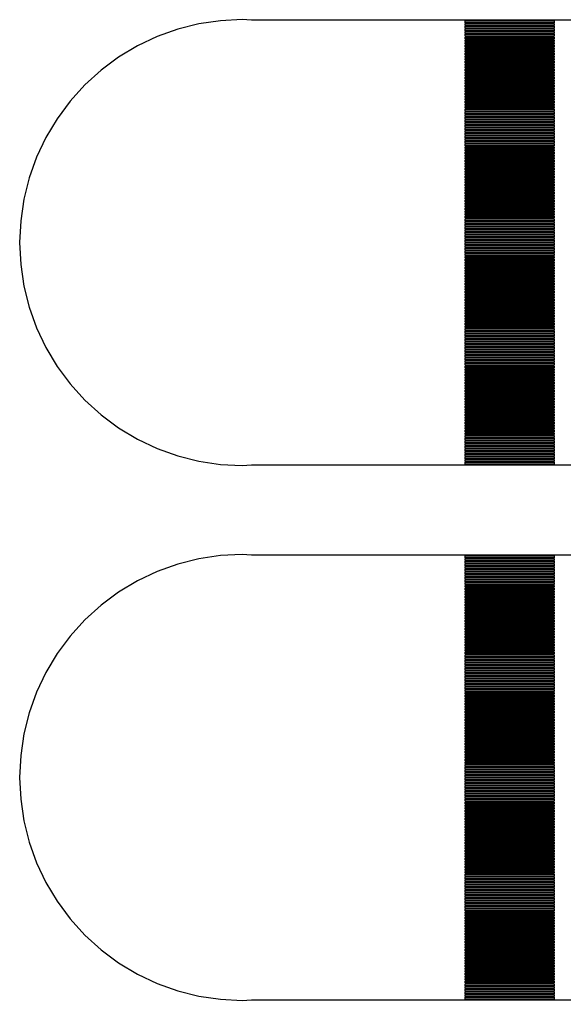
# Model space of a CAD drawing. Extents: x 0.5 to 47.5, y 0.5 to 53.5.
# Drawn here: x 0.5 to 6.62, y 12.5 to 23.5 of the extents above; entities that cross this region are included whole.
import ezdxf

# ---------------------------------------------------------------- set-up
doc = ezdxf.new("R2010")
doc.units = 0

msp = doc.modelspace()

# ---------------------------------------------------------------- linework, layer by layer
for p, q in [((2.51228, 23.452), (2.27429, 23.3923)), ((2.75496, 23.488), (2.51228, 23.452)), ((3, 23.5), (2.75496, 23.488)), ((3.10187, 23.495), (3, 23.5)), ((8.89813, 23.495), (3.10187, 23.495)), ((5.5, 23.465), (5.5, 23.485)), ((5.5, 23.485), (6.5, 23.485)), ((6.5, 23.465), (5.5, 23.465)), ((5.5, 23.435), (5.5, 23.455)), ((5.5, 23.455), (6.5, 23.455)), ((6.5, 23.435), (5.5, 23.435)), ((6.5, 23.485), (6.5, 23.465)), ((6.5, 23.455), (6.5, 23.435)), ((2.27429, 23.3923), (2.0433, 23.3097)), ((5.5, 23.405), (5.5, 23.425)), ((5.5, 23.425), (6.5, 23.425)), ((6.5, 23.405), (5.5, 23.405)), ((5.5, 23.375), (5.5, 23.395)), ((5.5, 23.395), (6.5, 23.395)), ((6.5, 23.375), (5.5, 23.375)), ((5.5, 23.345), (5.5, 23.365)), ((5.5, 23.365), (6.5, 23.365)), ((6.5, 23.345), (5.5, 23.345)), ((5.5, 23.315), (5.5, 23.335)), ((5.5, 23.335), (6.5, 23.335)), ((6.5, 23.425), (6.5, 23.405)), ((6.5, 23.395), (6.5, 23.375)), ((6.5, 23.365), (6.5, 23.345)), ((6.5, 23.335), (6.5, 23.315)), ((2.0433, 23.3097), (1.82152, 23.2048)), ((6.5, 23.315), (5.5, 23.315)), ((5.5, 23.285), (5.5, 23.305)), ((5.5, 23.305), (6.5, 23.305)), ((6.5, 23.285), (5.5, 23.285)), ((5.5, 23.255), (5.5, 23.275)), ((5.5, 23.275), (6.5, 23.275)), ((6.5, 23.255), (5.5, 23.255)), ((5.5, 23.225), (5.5, 23.245)), ((5.5, 23.245), (6.5, 23.245)), ((6.5, 23.225), (5.5, 23.225)), ((5.5, 23.195), (5.5, 23.215)), ((5.5, 23.215), (6.5, 23.215)), ((6.5, 23.305), (6.5, 23.285)), ((6.5, 23.275), (6.5, 23.255)), ((6.5, 23.245), (6.5, 23.225)), ((6.5, 23.215), (6.5, 23.195)), ((1.82152, 23.2048), (1.61108, 23.0787)), ((6.5, 23.195), (5.5, 23.195)), ((5.5, 23.165), (5.5, 23.185)), ((5.5, 23.185), (6.5, 23.185)), ((6.5, 23.165), (5.5, 23.165)), ((5.5, 23.135), (5.5, 23.155)), ((5.5, 23.155), (6.5, 23.155)), ((6.5, 23.135), (5.5, 23.135)), ((5.5, 23.105), (5.5, 23.125)), ((5.5, 23.125), (6.5, 23.125)), ((6.5, 23.105), (5.5, 23.105)), ((6.5, 23.185), (6.5, 23.165)), ((6.5, 23.155), (6.5, 23.135)), ((6.5, 23.125), (6.5, 23.105)), ((1.61108, 23.0787), (1.41403, 22.9325)), ((5.5, 23.075), (5.5, 23.095)), ((5.5, 23.095), (6.5, 23.095)), ((6.5, 23.075), (5.5, 23.075)), ((5.5, 23.045), (5.5, 23.065)), ((5.5, 23.065), (6.5, 23.065)), ((6.5, 23.045), (5.5, 23.045)), ((5.5, 23.015), (5.5, 23.035)), ((5.5, 23.035), (6.5, 23.035)), ((6.5, 23.015), (5.5, 23.015)), ((5.5, 22.985), (5.5, 23.005)), ((5.5, 23.005), (6.5, 23.005)), ((6.5, 23.095), (6.5, 23.075)), ((6.5, 23.065), (6.5, 23.045)), ((6.5, 23.035), (6.5, 23.015)), ((6.5, 23.005), (6.5, 22.985)), ((1.41403, 22.9325), (1.23224, 22.7678)), ((6.5, 22.985), (5.5, 22.985)), ((5.5, 22.955), (5.5, 22.975)), ((5.5, 22.975), (6.5, 22.975)), ((6.5, 22.955), (5.5, 22.955)), ((5.5, 22.925), (5.5, 22.945)), ((5.5, 22.945), (6.5, 22.945)), ((6.5, 22.925), (5.5, 22.925)), ((5.5, 22.895), (5.5, 22.915)), ((5.5, 22.915), (6.5, 22.915)), ((6.5, 22.895), (5.5, 22.895)), ((5.5, 22.865), (5.5, 22.885)), ((5.5, 22.885), (6.5, 22.885)), ((6.5, 22.975), (6.5, 22.955)), ((6.5, 22.945), (6.5, 22.925)), ((6.5, 22.915), (6.5, 22.895)), ((6.5, 22.885), (6.5, 22.865)), ((6.5, 22.865), (5.5, 22.865)), ((5.5, 22.835), (5.5, 22.855)), ((5.5, 22.855), (6.5, 22.855)), ((6.5, 22.835), (5.5, 22.835)), ((5.5, 22.805), (5.5, 22.825)), ((5.5, 22.825), (6.5, 22.825)), ((6.5, 22.805), (5.5, 22.805)), ((5.5, 22.775), (5.5, 22.795)), ((5.5, 22.795), (6.5, 22.795)), ((6.5, 22.775), (5.5, 22.775)), ((6.5, 22.855), (6.5, 22.835)), ((6.5, 22.825), (6.5, 22.805)), ((6.5, 22.795), (6.5, 22.775)), ((1.23224, 22.7678), (1.06747, 22.586)), ((5.5, 22.745), (5.5, 22.765)), ((5.5, 22.765), (6.5, 22.765)), ((6.5, 22.745), (5.5, 22.745)), ((5.5, 22.715), (5.5, 22.735)), ((5.5, 22.735), (6.5, 22.735)), ((6.5, 22.715), (5.5, 22.715)), ((5.5, 22.685), (5.5, 22.705)), ((5.5, 22.705), (6.5, 22.705)), ((6.5, 22.685), (5.5, 22.685)), ((5.5, 22.655), (5.5, 22.675)), ((5.5, 22.675), (6.5, 22.675)), ((6.5, 22.765), (6.5, 22.745)), ((6.5, 22.735), (6.5, 22.715)), ((6.5, 22.705), (6.5, 22.685)), ((6.5, 22.675), (6.5, 22.655)), ((1.06747, 22.586), (0.92134, 22.3889)), ((6.5, 22.655), (5.5, 22.655)), ((5.5, 22.625), (5.5, 22.645)), ((5.5, 22.645), (6.5, 22.645)), ((6.5, 22.625), (5.5, 22.625)), ((5.5, 22.595), (5.5, 22.615)), ((5.5, 22.615), (6.5, 22.615)), ((6.5, 22.595), (5.5, 22.595)), ((5.5, 22.565), (5.5, 22.585)), ((5.5, 22.585), (6.5, 22.585)), ((6.5, 22.565), (5.5, 22.565)), ((5.5, 22.535), (5.5, 22.555)), ((5.5, 22.555), (6.5, 22.555)), ((6.5, 22.645), (6.5, 22.625)), ((6.5, 22.615), (6.5, 22.595)), ((6.5, 22.585), (6.5, 22.565)), ((6.5, 22.555), (6.5, 22.535)), ((6.5, 22.535), (5.5, 22.535)), ((5.5, 22.505), (5.5, 22.525)), ((5.5, 22.525), (6.5, 22.525)), ((6.5, 22.505), (5.5, 22.505)), ((5.5, 22.475), (5.5, 22.495)), ((5.5, 22.495), (6.5, 22.495)), ((6.5, 22.475), (5.5, 22.475)), ((5.5, 22.445), (5.5, 22.465)), ((5.5, 22.465), (6.5, 22.465)), ((6.5, 22.445), (5.5, 22.445)), ((6.5, 22.525), (6.5, 22.505)), ((6.5, 22.495), (6.5, 22.475)), ((6.5, 22.465), (6.5, 22.445)), ((0.92134, 22.3889), (0.79521, 22.1785)), ((5.5, 22.415), (5.5, 22.435)), ((5.5, 22.435), (6.5, 22.435)), ((6.5, 22.415), (5.5, 22.415)), ((5.5, 22.385), (5.5, 22.405)), ((5.5, 22.405), (6.5, 22.405)), ((6.5, 22.385), (5.5, 22.385)), ((5.5, 22.355), (5.5, 22.375)), ((5.5, 22.375), (6.5, 22.375)), ((6.5, 22.355), (5.5, 22.355)), ((5.5, 22.325), (5.5, 22.345)), ((5.5, 22.345), (6.5, 22.345)), ((6.5, 22.435), (6.5, 22.415)), ((6.5, 22.405), (6.5, 22.385)), ((6.5, 22.375), (6.5, 22.355)), ((6.5, 22.345), (6.5, 22.325)), ((6.5, 22.325), (5.5, 22.325)), ((5.5, 22.295), (5.5, 22.315)), ((5.5, 22.315), (6.5, 22.315)), ((6.5, 22.295), (5.5, 22.295)), ((5.5, 22.265), (5.5, 22.285)), ((5.5, 22.285), (6.5, 22.285)), ((6.5, 22.265), (5.5, 22.265)), ((5.5, 22.235), (5.5, 22.255)), ((5.5, 22.255), (6.5, 22.255)), ((6.5, 22.235), (5.5, 22.235)), ((5.5, 22.205), (5.5, 22.225)), ((5.5, 22.225), (6.5, 22.225)), ((6.5, 22.315), (6.5, 22.295)), ((6.5, 22.285), (6.5, 22.265)), ((6.5, 22.255), (6.5, 22.235)), ((6.5, 22.225), (6.5, 22.205)), ((0.79521, 22.1785), (0.69031, 21.9567)), ((6.5, 22.205), (5.5, 22.205)), ((5.5, 22.175), (5.5, 22.195)), ((5.5, 22.195), (6.5, 22.195)), ((6.5, 22.175), (5.5, 22.175)), ((5.5, 22.145), (5.5, 22.165)), ((5.5, 22.165), (6.5, 22.165)), ((6.5, 22.145), (5.5, 22.145)), ((5.5, 22.115), (5.5, 22.135)), ((5.5, 22.135), (6.5, 22.135)), ((6.5, 22.115), (5.5, 22.115)), ((6.5, 22.195), (6.5, 22.175)), ((6.5, 22.165), (6.5, 22.145)), ((6.5, 22.135), (6.5, 22.115)), ((5.5, 22.085), (5.5, 22.105)), ((5.5, 22.105), (6.5, 22.105)), ((6.5, 22.085), (5.5, 22.085)), ((5.5, 22.055), (5.5, 22.075)), ((5.5, 22.075), (6.5, 22.075)), ((6.5, 22.055), (5.5, 22.055)), ((5.5, 22.025), (5.5, 22.045)), ((5.5, 22.045), (6.5, 22.045)), ((6.5, 22.025), (5.5, 22.025)), ((5.5, 21.995), (5.5, 22.015)), ((5.5, 22.015), (6.5, 22.015)), ((6.5, 22.105), (6.5, 22.085)), ((6.5, 22.075), (6.5, 22.055)), ((6.5, 22.045), (6.5, 22.025)), ((6.5, 22.015), (6.5, 21.995)), ((0.69031, 21.9567), (0.60765, 21.7257)), ((6.5, 21.995), (5.5, 21.995)), ((5.5, 21.965), (5.5, 21.985)), ((5.5, 21.985), (6.5, 21.985)), ((6.5, 21.965), (5.5, 21.965)), ((5.5, 21.935), (5.5, 21.955)), ((5.5, 21.955), (6.5, 21.955)), ((6.5, 21.935), (5.5, 21.935)), ((5.5, 21.905), (5.5, 21.925)), ((5.5, 21.925), (6.5, 21.925)), ((6.5, 21.905), (5.5, 21.905)), ((5.5, 21.875), (5.5, 21.895)), ((5.5, 21.895), (6.5, 21.895)), ((6.5, 21.985), (6.5, 21.965)), ((6.5, 21.955), (6.5, 21.935)), ((6.5, 21.925), (6.5, 21.905)), ((6.5, 21.895), (6.5, 21.875)), ((6.5, 21.875), (5.5, 21.875)), ((5.5, 21.845), (5.5, 21.865)), ((5.5, 21.865), (6.5, 21.865)), ((6.5, 21.845), (5.5, 21.845)), ((5.5, 21.815), (5.5, 21.835)), ((5.5, 21.835), (6.5, 21.835)), ((6.5, 21.815), (5.5, 21.815)), ((5.5, 21.785), (5.5, 21.805)), ((5.5, 21.805), (6.5, 21.805)), ((6.5, 21.785), (5.5, 21.785)), ((6.5, 21.865), (6.5, 21.845)), ((6.5, 21.835), (6.5, 21.815)), ((6.5, 21.805), (6.5, 21.785)), ((0.60765, 21.7257), (0.54805, 21.4877)), ((5.5, 21.755), (5.5, 21.775)), ((5.5, 21.775), (6.5, 21.775)), ((6.5, 21.755), (5.5, 21.755)), ((5.5, 21.725), (5.5, 21.745)), ((5.5, 21.745), (6.5, 21.745)), ((6.5, 21.725), (5.5, 21.725)), ((5.5, 21.695), (5.5, 21.715)), ((5.5, 21.715), (6.5, 21.715)), ((6.5, 21.695), (5.5, 21.695)), ((5.5, 21.665), (5.5, 21.685)), ((5.5, 21.685), (6.5, 21.685)), ((6.5, 21.775), (6.5, 21.755)), ((6.5, 21.745), (6.5, 21.725)), ((6.5, 21.715), (6.5, 21.695)), ((6.5, 21.685), (6.5, 21.665)), ((6.5, 21.665), (5.5, 21.665)), ((5.5, 21.635), (5.5, 21.655)), ((5.5, 21.655), (6.5, 21.655)), ((6.5, 21.635), (5.5, 21.635)), ((5.5, 21.605), (5.5, 21.625)), ((5.5, 21.625), (6.5, 21.625)), ((6.5, 21.605), (5.5, 21.605)), ((5.5, 21.575), (5.5, 21.595)), ((5.5, 21.595), (6.5, 21.595)), ((6.5, 21.575), (5.5, 21.575)), ((5.5, 21.545), (5.5, 21.565)), ((5.5, 21.565), (6.5, 21.565)), ((6.5, 21.655), (6.5, 21.635)), ((6.5, 21.625), (6.5, 21.605)), ((6.5, 21.595), (6.5, 21.575)), ((6.5, 21.565), (6.5, 21.545)), ((0.54805, 21.4877), (0.51204, 21.245)), ((6.5, 21.545), (5.5, 21.545)), ((5.5, 21.515), (5.5, 21.535)), ((5.5, 21.535), (6.5, 21.535)), ((6.5, 21.515), (5.5, 21.515)), ((5.5, 21.485), (5.5, 21.505)), ((5.5, 21.505), (6.5, 21.505)), ((6.5, 21.485), (5.5, 21.485)), ((5.5, 21.455), (5.5, 21.475)), ((5.5, 21.475), (6.5, 21.475)), ((6.5, 21.455), (5.5, 21.455)), ((6.5, 21.535), (6.5, 21.515)), ((6.5, 21.505), (6.5, 21.485)), ((6.5, 21.475), (6.5, 21.455)), ((5.5, 21.425), (5.5, 21.445)), ((5.5, 21.445), (6.5, 21.445)), ((6.5, 21.425), (5.5, 21.425)), ((5.5, 21.395), (5.5, 21.415)), ((5.5, 21.415), (6.5, 21.415)), ((6.5, 21.395), (5.5, 21.395)), ((5.5, 21.365), (5.5, 21.385)), ((5.5, 21.385), (6.5, 21.385)), ((6.5, 21.365), (5.5, 21.365)), ((5.5, 21.335), (5.5, 21.355)), ((5.5, 21.355), (6.5, 21.355)), ((6.5, 21.445), (6.5, 21.425)), ((6.5, 21.415), (6.5, 21.395)), ((6.5, 21.385), (6.5, 21.365)), ((6.5, 21.355), (6.5, 21.335)), ((0.51204, 21.245), (0.5, 21)), ((6.5, 21.335), (5.5, 21.335)), ((5.5, 21.305), (5.5, 21.325)), ((5.5, 21.325), (6.5, 21.325)), ((6.5, 21.305), (5.5, 21.305)), ((5.5, 21.275), (5.5, 21.295)), ((5.5, 21.295), (6.5, 21.295)), ((6.5, 21.275), (5.5, 21.275)), ((5.5, 21.245), (5.5, 21.265)), ((5.5, 21.265), (6.5, 21.265)), ((6.5, 21.245), (5.5, 21.245)), ((5.5, 21.215), (5.5, 21.235)), ((5.5, 21.235), (6.5, 21.235)), ((6.5, 21.325), (6.5, 21.305)), ((6.5, 21.295), (6.5, 21.275)), ((6.5, 21.265), (6.5, 21.245)), ((6.5, 21.235), (6.5, 21.215)), ((6.5, 21.215), (5.5, 21.215)), ((5.5, 21.185), (5.5, 21.205)), ((5.5, 21.205), (6.5, 21.205)), ((6.5, 21.185), (5.5, 21.185)), ((5.5, 21.155), (5.5, 21.175)), ((5.5, 21.175), (6.5, 21.175)), ((6.5, 21.155), (5.5, 21.155)), ((5.5, 21.125), (5.5, 21.145)), ((5.5, 21.145), (6.5, 21.145)), ((6.5, 21.125), (5.5, 21.125)), ((6.5, 21.205), (6.5, 21.185)), ((6.5, 21.175), (6.5, 21.155)), ((6.5, 21.145), (6.5, 21.125)), ((5.5, 21.095), (5.5, 21.115)), ((5.5, 21.115), (6.5, 21.115)), ((6.5, 21.095), (5.5, 21.095)), ((5.5, 21.065), (5.5, 21.085)), ((5.5, 21.085), (6.5, 21.085)), ((6.5, 21.065), (5.5, 21.065)), ((5.5, 21.035), (5.5, 21.055)), ((5.5, 21.055), (6.5, 21.055)), ((6.5, 21.035), (5.5, 21.035)), ((5.5, 21.005), (5.5, 21.025)), ((5.5, 21.025), (6.5, 21.025)), ((6.5, 21.115), (6.5, 21.095)), ((6.5, 21.085), (6.5, 21.065)), ((6.5, 21.055), (6.5, 21.035)), ((6.5, 21.025), (6.5, 21.005)), ((0.5, 21), (0.51204, 20.755)), ((6.5, 21.005), (5.5, 21.005)), ((5.5, 20.975), (5.5, 20.995)), ((5.5, 20.995), (6.5, 20.995)), ((6.5, 20.975), (5.5, 20.975)), ((5.5, 20.945), (5.5, 20.965)), ((5.5, 20.965), (6.5, 20.965)), ((6.5, 20.945), (5.5, 20.945)), ((5.5, 20.915), (5.5, 20.935)), ((5.5, 20.935), (6.5, 20.935)), ((6.5, 20.915), (5.5, 20.915)), ((5.5, 20.885), (5.5, 20.905)), ((5.5, 20.905), (6.5, 20.905)), ((6.5, 20.995), (6.5, 20.975)), ((6.5, 20.965), (6.5, 20.945)), ((6.5, 20.935), (6.5, 20.915)), ((6.5, 20.905), (6.5, 20.885)), ((6.5, 20.885), (5.5, 20.885)), ((5.5, 20.855), (5.5, 20.875)), ((5.5, 20.875), (6.5, 20.875)), ((6.5, 20.855), (5.5, 20.855)), ((5.5, 20.825), (5.5, 20.845)), ((5.5, 20.845), (6.5, 20.845)), ((6.5, 20.825), (5.5, 20.825)), ((5.5, 20.795), (5.5, 20.815)), ((5.5, 20.815), (6.5, 20.815)), ((6.5, 20.795), (5.5, 20.795)), ((6.5, 20.875), (6.5, 20.855)), ((6.5, 20.845), (6.5, 20.825)), ((6.5, 20.815), (6.5, 20.795)), ((0.51204, 20.755), (0.54805, 20.5123)), ((5.5, 20.765), (5.5, 20.785)), ((5.5, 20.785), (6.5, 20.785)), ((6.5, 20.765), (5.5, 20.765)), ((5.5, 20.735), (5.5, 20.755)), ((5.5, 20.755), (6.5, 20.755)), ((6.5, 20.735), (5.5, 20.735)), ((5.5, 20.705), (5.5, 20.725)), ((5.5, 20.725), (6.5, 20.725)), ((6.5, 20.705), (5.5, 20.705)), ((5.5, 20.675), (5.5, 20.695)), ((5.5, 20.695), (6.5, 20.695)), ((6.5, 20.785), (6.5, 20.765)), ((6.5, 20.755), (6.5, 20.735)), ((6.5, 20.725), (6.5, 20.705)), ((6.5, 20.695), (6.5, 20.675)), ((6.5, 20.675), (5.5, 20.675)), ((5.5, 20.645), (5.5, 20.665)), ((5.5, 20.665), (6.5, 20.665)), ((6.5, 20.645), (5.5, 20.645)), ((5.5, 20.615), (5.5, 20.635)), ((5.5, 20.635), (6.5, 20.635)), ((6.5, 20.615), (5.5, 20.615)), ((5.5, 20.585), (5.5, 20.605)), ((5.5, 20.605), (6.5, 20.605)), ((6.5, 20.585), (5.5, 20.585)), ((5.5, 20.555), (5.5, 20.575)), ((5.5, 20.575), (6.5, 20.575)), ((6.5, 20.665), (6.5, 20.645)), ((6.5, 20.635), (6.5, 20.615)), ((6.5, 20.605), (6.5, 20.585)), ((6.5, 20.575), (6.5, 20.555)), ((0.54805, 20.5123), (0.60765, 20.2743)), ((6.5, 20.555), (5.5, 20.555)), ((5.5, 20.525), (5.5, 20.545)), ((5.5, 20.545), (6.5, 20.545)), ((6.5, 20.525), (5.5, 20.525)), ((5.5, 20.495), (5.5, 20.515)), ((5.5, 20.515), (6.5, 20.515)), ((6.5, 20.495), (5.5, 20.495)), ((5.5, 20.465), (5.5, 20.485)), ((5.5, 20.485), (6.5, 20.485)), ((6.5, 20.465), (5.5, 20.465)), ((6.5, 20.545), (6.5, 20.525)), ((6.5, 20.515), (6.5, 20.495)), ((6.5, 20.485), (6.5, 20.465)), ((5.5, 20.435), (5.5, 20.455)), ((5.5, 20.455), (6.5, 20.455)), ((6.5, 20.435), (5.5, 20.435)), ((5.5, 20.405), (5.5, 20.425)), ((5.5, 20.425), (6.5, 20.425)), ((6.5, 20.405), (5.5, 20.405)), ((5.5, 20.375), (5.5, 20.395)), ((5.5, 20.395), (6.5, 20.395)), ((6.5, 20.375), (5.5, 20.375)), ((5.5, 20.345), (5.5, 20.365)), ((5.5, 20.365), (6.5, 20.365)), ((6.5, 20.455), (6.5, 20.435)), ((6.5, 20.425), (6.5, 20.405)), ((6.5, 20.395), (6.5, 20.375)), ((6.5, 20.365), (6.5, 20.345)), ((0.60765, 20.2743), (0.69031, 20.0433)), ((6.5, 20.345), (5.5, 20.345)), ((5.5, 20.315), (5.5, 20.335)), ((5.5, 20.335), (6.5, 20.335)), ((6.5, 20.315), (5.5, 20.315)), ((5.5, 20.285), (5.5, 20.305)), ((5.5, 20.305), (6.5, 20.305)), ((6.5, 20.285), (5.5, 20.285)), ((5.5, 20.255), (5.5, 20.275)), ((5.5, 20.275), (6.5, 20.275)), ((6.5, 20.255), (5.5, 20.255)), ((5.5, 20.225), (5.5, 20.245)), ((5.5, 20.245), (6.5, 20.245)), ((6.5, 20.335), (6.5, 20.315)), ((6.5, 20.305), (6.5, 20.285)), ((6.5, 20.275), (6.5, 20.255)), ((6.5, 20.245), (6.5, 20.225)), ((6.5, 20.225), (5.5, 20.225)), ((5.5, 20.195), (5.5, 20.215)), ((5.5, 20.215), (6.5, 20.215)), ((6.5, 20.195), (5.5, 20.195)), ((5.5, 20.165), (5.5, 20.185)), ((5.5, 20.185), (6.5, 20.185)), ((6.5, 20.165), (5.5, 20.165)), ((5.5, 20.135), (5.5, 20.155)), ((5.5, 20.155), (6.5, 20.155)), ((6.5, 20.135), (5.5, 20.135)), ((6.5, 20.215), (6.5, 20.195)), ((6.5, 20.185), (6.5, 20.165)), ((6.5, 20.155), (6.5, 20.135)), ((0.69031, 20.0433), (0.79521, 19.8215)), ((5.5, 20.105), (5.5, 20.125)), ((5.5, 20.125), (6.5, 20.125)), ((6.5, 20.105), (5.5, 20.105)), ((5.5, 20.075), (5.5, 20.095)), ((5.5, 20.095), (6.5, 20.095)), ((6.5, 20.075), (5.5, 20.075)), ((5.5, 20.045), (5.5, 20.065)), ((5.5, 20.065), (6.5, 20.065)), ((6.5, 20.045), (5.5, 20.045)), ((5.5, 20.015), (5.5, 20.035)), ((5.5, 20.035), (6.5, 20.035)), ((6.5, 20.125), (6.5, 20.105)), ((6.5, 20.095), (6.5, 20.075)), ((6.5, 20.065), (6.5, 20.045)), ((6.5, 20.035), (6.5, 20.015)), ((6.5, 20.015), (5.5, 20.015)), ((5.5, 19.985), (5.5, 20.005)), ((5.5, 20.005), (6.5, 20.005)), ((6.5, 19.985), (5.5, 19.985)), ((5.5, 19.955), (5.5, 19.975)), ((5.5, 19.975), (6.5, 19.975)), ((6.5, 19.955), (5.5, 19.955)), ((5.5, 19.925), (5.5, 19.945)), ((5.5, 19.945), (6.5, 19.945)), ((6.5, 19.925), (5.5, 19.925)), ((5.5, 19.895), (5.5, 19.915)), ((5.5, 19.915), (6.5, 19.915)), ((6.5, 20.005), (6.5, 19.985)), ((6.5, 19.975), (6.5, 19.955)), ((6.5, 19.945), (6.5, 19.925)), ((6.5, 19.915), (6.5, 19.895)), ((0.79521, 19.8215), (0.92134, 19.6111)), ((6.5, 19.895), (5.5, 19.895)), ((5.5, 19.865), (5.5, 19.885)), ((5.5, 19.885), (6.5, 19.885)), ((6.5, 19.865), (5.5, 19.865)), ((5.5, 19.835), (5.5, 19.855)), ((5.5, 19.855), (6.5, 19.855)), ((6.5, 19.835), (5.5, 19.835)), ((5.5, 19.805), (5.5, 19.825)), ((5.5, 19.825), (6.5, 19.825)), ((6.5, 19.805), (5.5, 19.805)), ((6.5, 19.885), (6.5, 19.865)), ((6.5, 19.855), (6.5, 19.835)), ((6.5, 19.825), (6.5, 19.805)), ((5.5, 19.775), (5.5, 19.795)), ((5.5, 19.795), (6.5, 19.795)), ((6.5, 19.775), (5.5, 19.775)), ((5.5, 19.745), (5.5, 19.765)), ((5.5, 19.765), (6.5, 19.765)), ((6.5, 19.745), (5.5, 19.745)), ((5.5, 19.715), (5.5, 19.735)), ((5.5, 19.735), (6.5, 19.735)), ((6.5, 19.715), (5.5, 19.715)), ((5.5, 19.685), (5.5, 19.705)), ((5.5, 19.705), (6.5, 19.705)), ((6.5, 19.795), (6.5, 19.775)), ((6.5, 19.765), (6.5, 19.745)), ((6.5, 19.735), (6.5, 19.715)), ((6.5, 19.705), (6.5, 19.685)), ((0.92134, 19.6111), (1.06747, 19.414)), ((6.5, 19.685), (5.5, 19.685)), ((5.5, 19.655), (5.5, 19.675)), ((5.5, 19.675), (6.5, 19.675)), ((6.5, 19.655), (5.5, 19.655)), ((5.5, 19.625), (5.5, 19.645)), ((5.5, 19.645), (6.5, 19.645)), ((6.5, 19.625), (5.5, 19.625)), ((5.5, 19.595), (5.5, 19.615)), ((5.5, 19.615), (6.5, 19.615)), ((6.5, 19.595), (5.5, 19.595)), ((5.5, 19.565), (5.5, 19.585)), ((5.5, 19.585), (6.5, 19.585)), ((6.5, 19.675), (6.5, 19.655)), ((6.5, 19.645), (6.5, 19.625)), ((6.5, 19.615), (6.5, 19.595)), ((6.5, 19.585), (6.5, 19.565)), ((6.5, 19.565), (5.5, 19.565)), ((5.5, 19.535), (5.5, 19.555)), ((5.5, 19.555), (6.5, 19.555)), ((6.5, 19.535), (5.5, 19.535)), ((5.5, 19.505), (5.5, 19.525)), ((5.5, 19.525), (6.5, 19.525)), ((6.5, 19.505), (5.5, 19.505)), ((5.5, 19.475), (5.5, 19.495)), ((5.5, 19.495), (6.5, 19.495)), ((6.5, 19.475), (5.5, 19.475)), ((6.5, 19.555), (6.5, 19.535)), ((6.5, 19.525), (6.5, 19.505)), ((6.5, 19.495), (6.5, 19.475)), ((1.06747, 19.414), (1.23224, 19.2322)), ((5.5, 19.445), (5.5, 19.465)), ((5.5, 19.465), (6.5, 19.465)), ((6.5, 19.445), (5.5, 19.445)), ((5.5, 19.415), (5.5, 19.435)), ((5.5, 19.435), (6.5, 19.435)), ((6.5, 19.415), (5.5, 19.415)), ((5.5, 19.385), (5.5, 19.405)), ((5.5, 19.405), (6.5, 19.405)), ((6.5, 19.385), (5.5, 19.385)), ((5.5, 19.355), (5.5, 19.375)), ((5.5, 19.375), (6.5, 19.375)), ((6.5, 19.465), (6.5, 19.445)), ((6.5, 19.435), (6.5, 19.415)), ((6.5, 19.405), (6.5, 19.385)), ((6.5, 19.375), (6.5, 19.355)), ((6.5, 19.355), (5.5, 19.355)), ((5.5, 19.325), (5.5, 19.345)), ((5.5, 19.345), (6.5, 19.345)), ((6.5, 19.325), (5.5, 19.325)), ((5.5, 19.295), (5.5, 19.315)), ((5.5, 19.315), (6.5, 19.315)), ((6.5, 19.295), (5.5, 19.295)), ((5.5, 19.265), (5.5, 19.285)), ((5.5, 19.285), (6.5, 19.285)), ((6.5, 19.265), (5.5, 19.265)), ((5.5, 19.235), (5.5, 19.255)), ((5.5, 19.255), (6.5, 19.255)), ((6.5, 19.345), (6.5, 19.325)), ((6.5, 19.315), (6.5, 19.295)), ((6.5, 19.285), (6.5, 19.265)), ((6.5, 19.255), (6.5, 19.235)), ((1.23224, 19.2322), (1.41403, 19.0675)), ((6.5, 19.235), (5.5, 19.235)), ((5.5, 19.205), (5.5, 19.225)), ((5.5, 19.225), (6.5, 19.225)), ((6.5, 19.205), (5.5, 19.205)), ((5.5, 19.175), (5.5, 19.195)), ((5.5, 19.195), (6.5, 19.195)), ((6.5, 19.175), (5.5, 19.175)), ((5.5, 19.145), (5.5, 19.165)), ((5.5, 19.165), (6.5, 19.165)), ((6.5, 19.145), (5.5, 19.145)), ((6.5, 19.225), (6.5, 19.205)), ((6.5, 19.195), (6.5, 19.175)), ((6.5, 19.165), (6.5, 19.145)), ((1.41403, 19.0675), (1.61108, 18.9213)), ((5.5, 19.115), (5.5, 19.135)), ((5.5, 19.135), (6.5, 19.135)), ((6.5, 19.115), (5.5, 19.115)), ((5.5, 19.085), (5.5, 19.105)), ((5.5, 19.105), (6.5, 19.105)), ((6.5, 19.085), (5.5, 19.085)), ((5.5, 19.055), (5.5, 19.075)), ((5.5, 19.075), (6.5, 19.075)), ((6.5, 19.055), (5.5, 19.055)), ((5.5, 19.025), (5.5, 19.045)), ((5.5, 19.045), (6.5, 19.045)), ((6.5, 19.135), (6.5, 19.115)), ((6.5, 19.105), (6.5, 19.085)), ((6.5, 19.075), (6.5, 19.055)), ((6.5, 19.045), (6.5, 19.025)), ((1.61108, 18.9213), (1.82152, 18.7952)), ((6.5, 19.025), (5.5, 19.025)), ((5.5, 18.995), (5.5, 19.015)), ((5.5, 19.015), (6.5, 19.015)), ((6.5, 18.995), (5.5, 18.995)), ((5.5, 18.965), (5.5, 18.985)), ((5.5, 18.985), (6.5, 18.985)), ((6.5, 18.965), (5.5, 18.965)), ((5.5, 18.935), (5.5, 18.955)), ((5.5, 18.955), (6.5, 18.955)), ((6.5, 18.935), (5.5, 18.935)), ((5.5, 18.905), (5.5, 18.925)), ((5.5, 18.925), (6.5, 18.925)), ((6.5, 19.015), (6.5, 18.995)), ((6.5, 18.985), (6.5, 18.965)), ((6.5, 18.955), (6.5, 18.935)), ((6.5, 18.925), (6.5, 18.905)), ((6.5, 18.905), (5.5, 18.905)), ((5.5, 18.875), (5.5, 18.895)), ((5.5, 18.895), (6.5, 18.895)), ((6.5, 18.875), (5.5, 18.875)), ((5.5, 18.845), (5.5, 18.865)), ((5.5, 18.865), (6.5, 18.865)), ((6.5, 18.845), (5.5, 18.845)), ((5.5, 18.815), (5.5, 18.835)), ((5.5, 18.835), (6.5, 18.835)), ((6.5, 18.815), (5.5, 18.815)), ((6.5, 18.895), (6.5, 18.875)), ((6.5, 18.865), (6.5, 18.845)), ((6.5, 18.835), (6.5, 18.815)), ((1.82152, 18.7952), (2.0433, 18.6903)), ((5.5, 18.785), (5.5, 18.805)), ((5.5, 18.805), (6.5, 18.805)), ((6.5, 18.785), (5.5, 18.785)), ((5.5, 18.755), (5.5, 18.775)), ((5.5, 18.775), (6.5, 18.775)), ((6.5, 18.755), (5.5, 18.755)), ((5.5, 18.725), (5.5, 18.745)), ((5.5, 18.745), (6.5, 18.745)), ((6.5, 18.725), (5.5, 18.725)), ((5.5, 18.695), (5.5, 18.715)), ((5.5, 18.715), (6.5, 18.715)), ((6.5, 18.805), (6.5, 18.785)), ((6.5, 18.775), (6.5, 18.755)), ((6.5, 18.745), (6.5, 18.725)), ((6.5, 18.715), (6.5, 18.695)), ((2.0433, 18.6903), (2.27429, 18.6077)), ((2.27429, 18.6077), (2.51228, 18.548)), ((6.5, 18.695), (5.5, 18.695)), ((5.5, 18.665), (5.5, 18.685)), ((5.5, 18.685), (6.5, 18.685)), ((6.5, 18.665), (5.5, 18.665)), ((5.5, 18.635), (5.5, 18.655)), ((5.5, 18.655), (6.5, 18.655)), ((6.5, 18.635), (5.5, 18.635)), ((5.5, 18.605), (5.5, 18.625)), ((5.5, 18.625), (6.5, 18.625)), ((6.5, 18.605), (5.5, 18.605)), ((5.5, 18.575), (5.5, 18.595)), ((5.5, 18.595), (6.5, 18.595)), ((6.5, 18.685), (6.5, 18.665)), ((6.5, 18.655), (6.5, 18.635)), ((6.5, 18.625), (6.5, 18.605)), ((6.5, 18.595), (6.5, 18.575)), ((2.51228, 18.548), (2.75496, 18.512)), ((2.75496, 18.512), (3, 18.5)), ((3, 18.5), (3.10187, 18.505)), ((3.10187, 18.505), (8.89813, 18.505)), ((6.5, 18.575), (5.5, 18.575)), ((5.5, 18.545), (5.5, 18.565)), ((5.5, 18.565), (6.5, 18.565)), ((6.5, 18.545), (5.5, 18.545)), ((5.5, 18.515), (5.5, 18.535)), ((5.5, 18.535), (6.5, 18.535)), ((6.5, 18.515), (5.5, 18.515)), ((6.5, 18.565), (6.5, 18.545)), ((6.5, 18.535), (6.5, 18.515)), ((3, 17.5), (2.75496, 17.488)), ((3.10187, 17.495), (3, 17.5)), ((8.89813, 17.495), (3.10187, 17.495)), ((2.27429, 17.3923), (2.0433, 17.3097)), ((2.51228, 17.452), (2.27429, 17.3923)), ((2.75496, 17.488), (2.51228, 17.452)), ((5.5, 17.465), (5.5, 17.485)), ((5.5, 17.485), (6.5, 17.485)), ((6.5, 17.465), (5.5, 17.465)), ((5.5, 17.435), (5.5, 17.455)), ((5.5, 17.455), (6.5, 17.455)), ((6.5, 17.435), (5.5, 17.435)), ((5.5, 17.405), (5.5, 17.425)), ((5.5, 17.425), (6.5, 17.425)), ((6.5, 17.405), (5.5, 17.405)), ((5.5, 17.375), (5.5, 17.395)), ((5.5, 17.395), (6.5, 17.395)), ((6.5, 17.485), (6.5, 17.465)), ((6.5, 17.455), (6.5, 17.435)), ((6.5, 17.425), (6.5, 17.405)), ((6.5, 17.395), (6.5, 17.375)), ((2.0433, 17.3097), (1.82152, 17.2048)), ((6.5, 17.375), (5.5, 17.375)), ((5.5, 17.345), (5.5, 17.365)), ((5.5, 17.365), (6.5, 17.365)), ((6.5, 17.345), (5.5, 17.345)), ((5.5, 17.315), (5.5, 17.335)), ((5.5, 17.335), (6.5, 17.335)), ((6.5, 17.315), (5.5, 17.315)), ((5.5, 17.285), (5.5, 17.305)), ((5.5, 17.305), (6.5, 17.305)), ((6.5, 17.285), (5.5, 17.285)), ((5.5, 17.255), (5.5, 17.275)), ((5.5, 17.275), (6.5, 17.275)), ((6.5, 17.365), (6.5, 17.345)), ((6.5, 17.335), (6.5, 17.315)), ((6.5, 17.305), (6.5, 17.285)), ((6.5, 17.275), (6.5, 17.255)), ((1.82152, 17.2048), (1.61108, 17.0787)), ((6.5, 17.255), (5.5, 17.255)), ((5.5, 17.225), (5.5, 17.245)), ((5.5, 17.245), (6.5, 17.245)), ((6.5, 17.225), (5.5, 17.225)), ((5.5, 17.195), (5.5, 17.215)), ((5.5, 17.215), (6.5, 17.215)), ((6.5, 17.195), (5.5, 17.195)), ((5.5, 17.165), (5.5, 17.185)), ((5.5, 17.185), (6.5, 17.185)), ((6.5, 17.165), (5.5, 17.165)), ((6.5, 17.245), (6.5, 17.225)), ((6.5, 17.215), (6.5, 17.195)), ((6.5, 17.185), (6.5, 17.165)), ((1.61108, 17.0787), (1.41403, 16.9325)), ((5.5, 17.135), (5.5, 17.155)), ((5.5, 17.155), (6.5, 17.155)), ((6.5, 17.135), (5.5, 17.135)), ((5.5, 17.105), (5.5, 17.125)), ((5.5, 17.125), (6.5, 17.125)), ((6.5, 17.105), (5.5, 17.105)), ((5.5, 17.075), (5.5, 17.095)), ((5.5, 17.095), (6.5, 17.095)), ((6.5, 17.075), (5.5, 17.075)), ((5.5, 17.045), (5.5, 17.065)), ((5.5, 17.065), (6.5, 17.065)), ((6.5, 17.155), (6.5, 17.135)), ((6.5, 17.125), (6.5, 17.105)), ((6.5, 17.095), (6.5, 17.075)), ((6.5, 17.065), (6.5, 17.045)), ((6.5, 17.045), (5.5, 17.045)), ((5.5, 17.015), (5.5, 17.035)), ((5.5, 17.035), (6.5, 17.035)), ((6.5, 17.015), (5.5, 17.015)), ((5.5, 16.985), (5.5, 17.005)), ((5.5, 17.005), (6.5, 17.005)), ((6.5, 16.985), (5.5, 16.985)), ((5.5, 16.955), (5.5, 16.975)), ((5.5, 16.975), (6.5, 16.975)), ((6.5, 16.955), (5.5, 16.955)), ((5.5, 16.925), (5.5, 16.945)), ((5.5, 16.945), (6.5, 16.945)), ((6.5, 17.035), (6.5, 17.015)), ((6.5, 17.005), (6.5, 16.985)), ((6.5, 16.975), (6.5, 16.955)), ((6.5, 16.945), (6.5, 16.925)), ((1.41403, 16.9325), (1.23224, 16.7678)), ((6.5, 16.925), (5.5, 16.925)), ((5.5, 16.895), (5.5, 16.915)), ((5.5, 16.915), (6.5, 16.915)), ((6.5, 16.895), (5.5, 16.895)), ((5.5, 16.865), (5.5, 16.885)), ((5.5, 16.885), (6.5, 16.885)), ((6.5, 16.865), (5.5, 16.865)), ((5.5, 16.835), (5.5, 16.855)), ((5.5, 16.855), (6.5, 16.855)), ((6.5, 16.835), (5.5, 16.835)), ((6.5, 16.915), (6.5, 16.895)), ((6.5, 16.885), (6.5, 16.865)), ((6.5, 16.855), (6.5, 16.835)), ((1.23224, 16.7678), (1.06747, 16.586)), ((5.5, 16.805), (5.5, 16.825)), ((5.5, 16.825), (6.5, 16.825)), ((6.5, 16.805), (5.5, 16.805)), ((5.5, 16.775), (5.5, 16.795)), ((5.5, 16.795), (6.5, 16.795)), ((6.5, 16.775), (5.5, 16.775)), ((5.5, 16.745), (5.5, 16.765)), ((5.5, 16.765), (6.5, 16.765)), ((6.5, 16.745), (5.5, 16.745)), ((5.5, 16.715), (5.5, 16.735)), ((5.5, 16.735), (6.5, 16.735)), ((6.5, 16.825), (6.5, 16.805)), ((6.5, 16.795), (6.5, 16.775)), ((6.5, 16.765), (6.5, 16.745)), ((6.5, 16.735), (6.5, 16.715)), ((6.5, 16.715), (5.5, 16.715)), ((5.5, 16.685), (5.5, 16.705)), ((5.5, 16.705), (6.5, 16.705)), ((6.5, 16.685), (5.5, 16.685)), ((5.5, 16.655), (5.5, 16.675)), ((5.5, 16.675), (6.5, 16.675)), ((6.5, 16.655), (5.5, 16.655)), ((5.5, 16.625), (5.5, 16.645)), ((5.5, 16.645), (6.5, 16.645)), ((6.5, 16.625), (5.5, 16.625)), ((5.5, 16.595), (5.5, 16.615)), ((5.5, 16.615), (6.5, 16.615)), ((6.5, 16.705), (6.5, 16.685)), ((6.5, 16.675), (6.5, 16.655)), ((6.5, 16.645), (6.5, 16.625)), ((6.5, 16.615), (6.5, 16.595)), ((1.06747, 16.586), (0.92134, 16.3889)), ((6.5, 16.595), (5.5, 16.595)), ((5.5, 16.565), (5.5, 16.585)), ((5.5, 16.585), (6.5, 16.585)), ((6.5, 16.565), (5.5, 16.565)), ((5.5, 16.535), (5.5, 16.555)), ((5.5, 16.555), (6.5, 16.555)), ((6.5, 16.535), (5.5, 16.535)), ((5.5, 16.505), (5.5, 16.525)), ((5.5, 16.525), (6.5, 16.525)), ((6.5, 16.505), (5.5, 16.505)), ((6.5, 16.585), (6.5, 16.565)), ((6.5, 16.555), (6.5, 16.535)), ((6.5, 16.525), (6.5, 16.505)), ((5.5, 16.475), (5.5, 16.495)), ((5.5, 16.495), (6.5, 16.495)), ((6.5, 16.475), (5.5, 16.475)), ((5.5, 16.445), (5.5, 16.465)), ((5.5, 16.465), (6.5, 16.465)), ((6.5, 16.445), (5.5, 16.445)), ((5.5, 16.415), (5.5, 16.435)), ((5.5, 16.435), (6.5, 16.435)), ((6.5, 16.415), (5.5, 16.415)), ((5.5, 16.385), (5.5, 16.405)), ((5.5, 16.405), (6.5, 16.405)), ((6.5, 16.495), (6.5, 16.475)), ((6.5, 16.465), (6.5, 16.445)), ((6.5, 16.435), (6.5, 16.415)), ((6.5, 16.405), (6.5, 16.385)), ((0.92134, 16.3889), (0.79521, 16.1785)), ((6.5, 16.385), (5.5, 16.385)), ((5.5, 16.355), (5.5, 16.375)), ((5.5, 16.375), (6.5, 16.375)), ((6.5, 16.355), (5.5, 16.355)), ((5.5, 16.325), (5.5, 16.345)), ((5.5, 16.345), (6.5, 16.345)), ((6.5, 16.325), (5.5, 16.325)), ((5.5, 16.295), (5.5, 16.315)), ((5.5, 16.315), (6.5, 16.315)), ((6.5, 16.295), (5.5, 16.295)), ((5.5, 16.265), (5.5, 16.285)), ((5.5, 16.285), (6.5, 16.285)), ((6.5, 16.375), (6.5, 16.355)), ((6.5, 16.345), (6.5, 16.325)), ((6.5, 16.315), (6.5, 16.295)), ((6.5, 16.285), (6.5, 16.265)), ((0.79521, 16.1785), (0.69031, 15.9567)), ((6.5, 16.265), (5.5, 16.265)), ((5.5, 16.235), (5.5, 16.255)), ((5.5, 16.255), (6.5, 16.255)), ((6.5, 16.235), (5.5, 16.235)), ((5.5, 16.205), (5.5, 16.225)), ((5.5, 16.225), (6.5, 16.225)), ((6.5, 16.205), (5.5, 16.205)), ((5.5, 16.175), (5.5, 16.195)), ((5.5, 16.195), (6.5, 16.195)), ((6.5, 16.175), (5.5, 16.175)), ((6.5, 16.255), (6.5, 16.235)), ((6.5, 16.225), (6.5, 16.205)), ((6.5, 16.195), (6.5, 16.175)), ((5.5, 16.145), (5.5, 16.165)), ((5.5, 16.165), (6.5, 16.165)), ((6.5, 16.145), (5.5, 16.145)), ((5.5, 16.115), (5.5, 16.135)), ((5.5, 16.135), (6.5, 16.135)), ((6.5, 16.115), (5.5, 16.115)), ((5.5, 16.085), (5.5, 16.105)), ((5.5, 16.105), (6.5, 16.105)), ((6.5, 16.085), (5.5, 16.085)), ((5.5, 16.055), (5.5, 16.075)), ((5.5, 16.075), (6.5, 16.075)), ((6.5, 16.165), (6.5, 16.145)), ((6.5, 16.135), (6.5, 16.115)), ((6.5, 16.105), (6.5, 16.085)), ((6.5, 16.075), (6.5, 16.055)), ((0.69031, 15.9567), (0.60765, 15.7257)), ((6.5, 16.055), (5.5, 16.055)), ((5.5, 16.025), (5.5, 16.045)), ((5.5, 16.045), (6.5, 16.045)), ((6.5, 16.025), (5.5, 16.025)), ((5.5, 15.995), (5.5, 16.015)), ((5.5, 16.015), (6.5, 16.015)), ((6.5, 15.995), (5.5, 15.995)), ((5.5, 15.965), (5.5, 15.985)), ((5.5, 15.985), (6.5, 15.985)), ((6.5, 15.965), (5.5, 15.965)), ((5.5, 15.935), (5.5, 15.955)), ((5.5, 15.955), (6.5, 15.955)), ((6.5, 16.045), (6.5, 16.025)), ((6.5, 16.015), (6.5, 15.995)), ((6.5, 15.985), (6.5, 15.965)), ((6.5, 15.955), (6.5, 15.935)), ((6.5, 15.935), (5.5, 15.935)), ((5.5, 15.905), (5.5, 15.925)), ((5.5, 15.925), (6.5, 15.925)), ((6.5, 15.905), (5.5, 15.905)), ((5.5, 15.875), (5.5, 15.895)), ((5.5, 15.895), (6.5, 15.895)), ((6.5, 15.875), (5.5, 15.875)), ((5.5, 15.845), (5.5, 15.865)), ((5.5, 15.865), (6.5, 15.865)), ((6.5, 15.845), (5.5, 15.845)), ((6.5, 15.925), (6.5, 15.905)), ((6.5, 15.895), (6.5, 15.875)), ((6.5, 15.865), (6.5, 15.845)), ((5.5, 15.815), (5.5, 15.835)), ((5.5, 15.835), (6.5, 15.835)), ((6.5, 15.815), (5.5, 15.815)), ((5.5, 15.785), (5.5, 15.805)), ((5.5, 15.805), (6.5, 15.805)), ((6.5, 15.785), (5.5, 15.785)), ((5.5, 15.755), (5.5, 15.775)), ((5.5, 15.775), (6.5, 15.775)), ((6.5, 15.755), (5.5, 15.755)), ((5.5, 15.725), (5.5, 15.745)), ((5.5, 15.745), (6.5, 15.745)), ((6.5, 15.835), (6.5, 15.815)), ((6.5, 15.805), (6.5, 15.785)), ((6.5, 15.775), (6.5, 15.755)), ((6.5, 15.745), (6.5, 15.725)), ((0.60765, 15.7257), (0.54805, 15.4877)), ((6.5, 15.725), (5.5, 15.725)), ((5.5, 15.695), (5.5, 15.715)), ((5.5, 15.715), (6.5, 15.715)), ((6.5, 15.695), (5.5, 15.695)), ((5.5, 15.665), (5.5, 15.685)), ((5.5, 15.685), (6.5, 15.685)), ((6.5, 15.665), (5.5, 15.665)), ((5.5, 15.635), (5.5, 15.655)), ((5.5, 15.655), (6.5, 15.655)), ((6.5, 15.635), (5.5, 15.635)), ((5.5, 15.605), (5.5, 15.625)), ((5.5, 15.625), (6.5, 15.625)), ((6.5, 15.715), (6.5, 15.695)), ((6.5, 15.685), (6.5, 15.665)), ((6.5, 15.655), (6.5, 15.635)), ((6.5, 15.625), (6.5, 15.605)), ((6.5, 15.605), (5.5, 15.605)), ((5.5, 15.575), (5.5, 15.595)), ((5.5, 15.595), (6.5, 15.595)), ((6.5, 15.575), (5.5, 15.575)), ((5.5, 15.545), (5.5, 15.565)), ((5.5, 15.565), (6.5, 15.565)), ((6.5, 15.545), (5.5, 15.545)), ((5.5, 15.515), (5.5, 15.535)), ((5.5, 15.535), (6.5, 15.535)), ((6.5, 15.515), (5.5, 15.515)), ((6.5, 15.595), (6.5, 15.575)), ((6.5, 15.565), (6.5, 15.545)), ((6.5, 15.535), (6.5, 15.515)), ((0.54805, 15.4877), (0.51204, 15.245)), ((5.5, 15.485), (5.5, 15.505)), ((5.5, 15.505), (6.5, 15.505)), ((6.5, 15.485), (5.5, 15.485)), ((5.5, 15.455), (5.5, 15.475)), ((5.5, 15.475), (6.5, 15.475)), ((6.5, 15.455), (5.5, 15.455)), ((5.5, 15.425), (5.5, 15.445)), ((5.5, 15.445), (6.5, 15.445)), ((6.5, 15.425), (5.5, 15.425)), ((5.5, 15.395), (5.5, 15.415)), ((5.5, 15.415), (6.5, 15.415)), ((6.5, 15.505), (6.5, 15.485)), ((6.5, 15.475), (6.5, 15.455)), ((6.5, 15.445), (6.5, 15.425)), ((6.5, 15.415), (6.5, 15.395)), ((6.5, 15.395), (5.5, 15.395)), ((5.5, 15.365), (5.5, 15.385)), ((5.5, 15.385), (6.5, 15.385)), ((6.5, 15.365), (5.5, 15.365)), ((5.5, 15.335), (5.5, 15.355)), ((5.5, 15.355), (6.5, 15.355)), ((6.5, 15.335), (5.5, 15.335)), ((5.5, 15.305), (5.5, 15.325)), ((5.5, 15.325), (6.5, 15.325)), ((6.5, 15.305), (5.5, 15.305)), ((5.5, 15.275), (5.5, 15.295)), ((5.5, 15.295), (6.5, 15.295)), ((6.5, 15.385), (6.5, 15.365)), ((6.5, 15.355), (6.5, 15.335)), ((6.5, 15.325), (6.5, 15.305)), ((6.5, 15.295), (6.5, 15.275)), ((0.51204, 15.245), (0.5, 15)), ((6.5, 15.275), (5.5, 15.275)), ((5.5, 15.245), (5.5, 15.265)), ((5.5, 15.265), (6.5, 15.265)), ((6.5, 15.245), (5.5, 15.245)), ((5.5, 15.215), (5.5, 15.235)), ((5.5, 15.235), (6.5, 15.235)), ((6.5, 15.215), (5.5, 15.215)), ((5.5, 15.185), (5.5, 15.205)), ((5.5, 15.205), (6.5, 15.205)), ((6.5, 15.185), (5.5, 15.185)), ((6.5, 15.265), (6.5, 15.245)), ((6.5, 15.235), (6.5, 15.215)), ((6.5, 15.205), (6.5, 15.185)), ((5.5, 15.155), (5.5, 15.175)), ((5.5, 15.175), (6.5, 15.175)), ((6.5, 15.155), (5.5, 15.155)), ((5.5, 15.125), (5.5, 15.145)), ((5.5, 15.145), (6.5, 15.145)), ((6.5, 15.125), (5.5, 15.125)), ((5.5, 15.095), (5.5, 15.115)), ((5.5, 15.115), (6.5, 15.115)), ((6.5, 15.095), (5.5, 15.095)), ((5.5, 15.065), (5.5, 15.085)), ((5.5, 15.085), (6.5, 15.085)), ((6.5, 15.175), (6.5, 15.155)), ((6.5, 15.145), (6.5, 15.125)), ((6.5, 15.115), (6.5, 15.095)), ((6.5, 15.085), (6.5, 15.065)), ((0.5, 15), (0.51204, 14.755)), ((6.5, 15.065), (5.5, 15.065)), ((5.5, 15.035), (5.5, 15.055)), ((5.5, 15.055), (6.5, 15.055)), ((6.5, 15.035), (5.5, 15.035)), ((5.5, 15.005), (5.5, 15.025)), ((5.5, 15.025), (6.5, 15.025)), ((6.5, 15.005), (5.5, 15.005)), ((5.5, 14.975), (5.5, 14.995)), ((5.5, 14.995), (6.5, 14.995)), ((6.5, 14.975), (5.5, 14.975)), ((5.5, 14.945), (5.5, 14.965)), ((5.5, 14.965), (6.5, 14.965)), ((6.5, 15.055), (6.5, 15.035)), ((6.5, 15.025), (6.5, 15.005)), ((6.5, 14.995), (6.5, 14.975)), ((6.5, 14.965), (6.5, 14.945)), ((6.5, 14.945), (5.5, 14.945)), ((5.5, 14.915), (5.5, 14.935)), ((5.5, 14.935), (6.5, 14.935)), ((6.5, 14.915), (5.5, 14.915)), ((5.5, 14.885), (5.5, 14.905)), ((5.5, 14.905), (6.5, 14.905)), ((6.5, 14.885), (5.5, 14.885)), ((5.5, 14.855), (5.5, 14.875)), ((5.5, 14.875), (6.5, 14.875)), ((6.5, 14.855), (5.5, 14.855)), ((6.5, 14.935), (6.5, 14.915)), ((6.5, 14.905), (6.5, 14.885)), ((6.5, 14.875), (6.5, 14.855)), ((0.51204, 14.755), (0.54805, 14.5123)), ((5.5, 14.825), (5.5, 14.845)), ((5.5, 14.845), (6.5, 14.845)), ((6.5, 14.825), (5.5, 14.825)), ((5.5, 14.795), (5.5, 14.815)), ((5.5, 14.815), (6.5, 14.815)), ((6.5, 14.795), (5.5, 14.795)), ((5.5, 14.765), (5.5, 14.785)), ((5.5, 14.785), (6.5, 14.785)), ((6.5, 14.765), (5.5, 14.765)), ((5.5, 14.735), (5.5, 14.755)), ((5.5, 14.755), (6.5, 14.755)), ((6.5, 14.845), (6.5, 14.825)), ((6.5, 14.815), (6.5, 14.795)), ((6.5, 14.785), (6.5, 14.765)), ((6.5, 14.755), (6.5, 14.735)), ((6.5, 14.735), (5.5, 14.735)), ((5.5, 14.705), (5.5, 14.725)), ((5.5, 14.725), (6.5, 14.725)), ((6.5, 14.705), (5.5, 14.705)), ((5.5, 14.675), (5.5, 14.695)), ((5.5, 14.695), (6.5, 14.695)), ((6.5, 14.675), (5.5, 14.675)), ((5.5, 14.645), (5.5, 14.665)), ((5.5, 14.665), (6.5, 14.665)), ((6.5, 14.645), (5.5, 14.645)), ((5.5, 14.615), (5.5, 14.635)), ((5.5, 14.635), (6.5, 14.635)), ((6.5, 14.725), (6.5, 14.705)), ((6.5, 14.695), (6.5, 14.675)), ((6.5, 14.665), (6.5, 14.645)), ((6.5, 14.635), (6.5, 14.615)), ((6.5, 14.615), (5.5, 14.615)), ((5.5, 14.585), (5.5, 14.605)), ((5.5, 14.605), (6.5, 14.605)), ((6.5, 14.585), (5.5, 14.585)), ((5.5, 14.555), (5.5, 14.575)), ((5.5, 14.575), (6.5, 14.575)), ((6.5, 14.555), (5.5, 14.555)), ((5.5, 14.525), (5.5, 14.545)), ((5.5, 14.545), (6.5, 14.545)), ((6.5, 14.525), (5.5, 14.525)), ((6.5, 14.605), (6.5, 14.585)), ((6.5, 14.575), (6.5, 14.555)), ((6.5, 14.545), (6.5, 14.525)), ((0.54805, 14.5123), (0.60765, 14.2743)), ((5.5, 14.495), (5.5, 14.515)), ((5.5, 14.515), (6.5, 14.515)), ((6.5, 14.495), (5.5, 14.495)), ((5.5, 14.465), (5.5, 14.485)), ((5.5, 14.485), (6.5, 14.485)), ((6.5, 14.465), (5.5, 14.465)), ((5.5, 14.435), (5.5, 14.455)), ((5.5, 14.455), (6.5, 14.455)), ((6.5, 14.435), (5.5, 14.435)), ((5.5, 14.405), (5.5, 14.425)), ((5.5, 14.425), (6.5, 14.425)), ((6.5, 14.515), (6.5, 14.495)), ((6.5, 14.485), (6.5, 14.465)), ((6.5, 14.455), (6.5, 14.435)), ((6.5, 14.425), (6.5, 14.405)), ((6.5, 14.405), (5.5, 14.405)), ((5.5, 14.375), (5.5, 14.395)), ((5.5, 14.395), (6.5, 14.395)), ((6.5, 14.375), (5.5, 14.375)), ((5.5, 14.345), (5.5, 14.365)), ((5.5, 14.365), (6.5, 14.365)), ((6.5, 14.345), (5.5, 14.345)), ((5.5, 14.315), (5.5, 14.335)), ((5.5, 14.335), (6.5, 14.335)), ((6.5, 14.315), (5.5, 14.315)), ((5.5, 14.285), (5.5, 14.305)), ((5.5, 14.305), (6.5, 14.305)), ((6.5, 14.395), (6.5, 14.375)), ((6.5, 14.365), (6.5, 14.345)), ((6.5, 14.335), (6.5, 14.315)), ((6.5, 14.305), (6.5, 14.285)), ((0.60765, 14.2743), (0.69031, 14.0433)), ((6.5, 14.285), (5.5, 14.285)), ((5.5, 14.255), (5.5, 14.275)), ((5.5, 14.275), (6.5, 14.275)), ((6.5, 14.255), (5.5, 14.255)), ((5.5, 14.225), (5.5, 14.245)), ((5.5, 14.245), (6.5, 14.245)), ((6.5, 14.225), (5.5, 14.225)), ((5.5, 14.195), (5.5, 14.215)), ((5.5, 14.215), (6.5, 14.215)), ((6.5, 14.195), (5.5, 14.195)), ((6.5, 14.275), (6.5, 14.255)), ((6.5, 14.245), (6.5, 14.225)), ((6.5, 14.215), (6.5, 14.195)), ((5.5, 14.165), (5.5, 14.185)), ((5.5, 14.185), (6.5, 14.185)), ((6.5, 14.165), (5.5, 14.165)), ((5.5, 14.135), (5.5, 14.155)), ((5.5, 14.155), (6.5, 14.155)), ((6.5, 14.135), (5.5, 14.135)), ((5.5, 14.105), (5.5, 14.125)), ((5.5, 14.125), (6.5, 14.125)), ((6.5, 14.105), (5.5, 14.105)), ((5.5, 14.075), (5.5, 14.095)), ((5.5, 14.095), (6.5, 14.095)), ((6.5, 14.185), (6.5, 14.165)), ((6.5, 14.155), (6.5, 14.135)), ((6.5, 14.125), (6.5, 14.105)), ((6.5, 14.095), (6.5, 14.075)), ((0.69031, 14.0433), (0.79521, 13.8215)), ((6.5, 14.075), (5.5, 14.075)), ((5.5, 14.045), (5.5, 14.065)), ((5.5, 14.065), (6.5, 14.065)), ((6.5, 14.045), (5.5, 14.045)), ((5.5, 14.015), (5.5, 14.035)), ((5.5, 14.035), (6.5, 14.035)), ((6.5, 14.015), (5.5, 14.015)), ((5.5, 13.985), (5.5, 14.005)), ((5.5, 14.005), (6.5, 14.005)), ((6.5, 13.985), (5.5, 13.985)), ((5.5, 13.955), (5.5, 13.975)), ((5.5, 13.975), (6.5, 13.975)), ((6.5, 14.065), (6.5, 14.045)), ((6.5, 14.035), (6.5, 14.015)), ((6.5, 14.005), (6.5, 13.985)), ((6.5, 13.975), (6.5, 13.955)), ((6.5, 13.955), (5.5, 13.955)), ((5.5, 13.925), (5.5, 13.945)), ((5.5, 13.945), (6.5, 13.945)), ((6.5, 13.925), (5.5, 13.925)), ((5.5, 13.895), (5.5, 13.915)), ((5.5, 13.915), (6.5, 13.915)), ((6.5, 13.895), (5.5, 13.895)), ((5.5, 13.865), (5.5, 13.885)), ((5.5, 13.885), (6.5, 13.885)), ((6.5, 13.865), (5.5, 13.865)), ((6.5, 13.945), (6.5, 13.925)), ((6.5, 13.915), (6.5, 13.895)), ((6.5, 13.885), (6.5, 13.865)), ((0.79521, 13.8215), (0.92134, 13.6111)), ((5.5, 13.835), (5.5, 13.855)), ((5.5, 13.855), (6.5, 13.855)), ((6.5, 13.835), (5.5, 13.835)), ((5.5, 13.805), (5.5, 13.825)), ((5.5, 13.825), (6.5, 13.825)), ((6.5, 13.805), (5.5, 13.805)), ((5.5, 13.775), (5.5, 13.795)), ((5.5, 13.795), (6.5, 13.795)), ((6.5, 13.775), (5.5, 13.775)), ((5.5, 13.745), (5.5, 13.765)), ((5.5, 13.765), (6.5, 13.765)), ((6.5, 13.855), (6.5, 13.835)), ((6.5, 13.825), (6.5, 13.805)), ((6.5, 13.795), (6.5, 13.775)), ((6.5, 13.765), (6.5, 13.745)), ((6.5, 13.745), (5.5, 13.745)), ((5.5, 13.715), (5.5, 13.735)), ((5.5, 13.735), (6.5, 13.735)), ((6.5, 13.715), (5.5, 13.715)), ((5.5, 13.685), (5.5, 13.705)), ((5.5, 13.705), (6.5, 13.705)), ((6.5, 13.685), (5.5, 13.685)), ((5.5, 13.655), (5.5, 13.675)), ((5.5, 13.675), (6.5, 13.675)), ((6.5, 13.655), (5.5, 13.655)), ((5.5, 13.625), (5.5, 13.645)), ((5.5, 13.645), (6.5, 13.645)), ((6.5, 13.735), (6.5, 13.715)), ((6.5, 13.705), (6.5, 13.685)), ((6.5, 13.675), (6.5, 13.655)), ((6.5, 13.645), (6.5, 13.625)), ((0.92134, 13.6111), (1.06747, 13.414)), ((6.5, 13.625), (5.5, 13.625)), ((5.5, 13.595), (5.5, 13.615)), ((5.5, 13.615), (6.5, 13.615)), ((6.5, 13.595), (5.5, 13.595)), ((5.5, 13.565), (5.5, 13.585)), ((5.5, 13.585), (6.5, 13.585)), ((6.5, 13.565), (5.5, 13.565)), ((5.5, 13.535), (5.5, 13.555)), ((5.5, 13.555), (6.5, 13.555)), ((6.5, 13.535), (5.5, 13.535)), ((6.5, 13.615), (6.5, 13.595)), ((6.5, 13.585), (6.5, 13.565)), ((6.5, 13.555), (6.5, 13.535)), ((5.5, 13.505), (5.5, 13.525)), ((5.5, 13.525), (6.5, 13.525)), ((6.5, 13.505), (5.5, 13.505)), ((5.5, 13.475), (5.5, 13.495)), ((5.5, 13.495), (6.5, 13.495)), ((6.5, 13.475), (5.5, 13.475)), ((5.5, 13.445), (5.5, 13.465)), ((5.5, 13.465), (6.5, 13.465)), ((6.5, 13.445), (5.5, 13.445)), ((5.5, 13.415), (5.5, 13.435)), ((5.5, 13.435), (6.5, 13.435)), ((6.5, 13.525), (6.5, 13.505)), ((6.5, 13.495), (6.5, 13.475)), ((6.5, 13.465), (6.5, 13.445)), ((6.5, 13.435), (6.5, 13.415)), ((1.06747, 13.414), (1.23224, 13.2322)), ((6.5, 13.415), (5.5, 13.415)), ((5.5, 13.385), (5.5, 13.405)), ((5.5, 13.405), (6.5, 13.405)), ((6.5, 13.385), (5.5, 13.385)), ((5.5, 13.355), (5.5, 13.375)), ((5.5, 13.375), (6.5, 13.375)), ((6.5, 13.355), (5.5, 13.355)), ((5.5, 13.325), (5.5, 13.345)), ((5.5, 13.345), (6.5, 13.345)), ((6.5, 13.325), (5.5, 13.325)), ((5.5, 13.295), (5.5, 13.315)), ((5.5, 13.315), (6.5, 13.315)), ((6.5, 13.405), (6.5, 13.385)), ((6.5, 13.375), (6.5, 13.355)), ((6.5, 13.345), (6.5, 13.325)), ((6.5, 13.315), (6.5, 13.295)), ((1.23224, 13.2322), (1.41403, 13.0675)), ((6.5, 13.295), (5.5, 13.295)), ((5.5, 13.265), (5.5, 13.285)), ((5.5, 13.285), (6.5, 13.285)), ((6.5, 13.265), (5.5, 13.265)), ((5.5, 13.235), (5.5, 13.255)), ((5.5, 13.255), (6.5, 13.255)), ((6.5, 13.235), (5.5, 13.235)), ((5.5, 13.205), (5.5, 13.225)), ((5.5, 13.225), (6.5, 13.225)), ((6.5, 13.205), (5.5, 13.205)), ((6.5, 13.285), (6.5, 13.265)), ((6.5, 13.255), (6.5, 13.235)), ((6.5, 13.225), (6.5, 13.205)), ((5.5, 13.175), (5.5, 13.195)), ((5.5, 13.195), (6.5, 13.195)), ((6.5, 13.175), (5.5, 13.175)), ((5.5, 13.145), (5.5, 13.165)), ((5.5, 13.165), (6.5, 13.165)), ((6.5, 13.145), (5.5, 13.145)), ((5.5, 13.115), (5.5, 13.135)), ((5.5, 13.135), (6.5, 13.135)), ((6.5, 13.115), (5.5, 13.115)), ((5.5, 13.085), (5.5, 13.105)), ((5.5, 13.105), (6.5, 13.105)), ((6.5, 13.195), (6.5, 13.175)), ((6.5, 13.165), (6.5, 13.145)), ((6.5, 13.135), (6.5, 13.115)), ((6.5, 13.105), (6.5, 13.085)), ((1.41403, 13.0675), (1.61108, 12.9213)), ((6.5, 13.085), (5.5, 13.085)), ((5.5, 13.055), (5.5, 13.075)), ((5.5, 13.075), (6.5, 13.075)), ((6.5, 13.055), (5.5, 13.055)), ((5.5, 13.025), (5.5, 13.045)), ((5.5, 13.045), (6.5, 13.045)), ((6.5, 13.025), (5.5, 13.025)), ((5.5, 12.995), (5.5, 13.015)), ((5.5, 13.015), (6.5, 13.015)), ((6.5, 12.995), (5.5, 12.995)), ((5.5, 12.965), (5.5, 12.985)), ((5.5, 12.985), (6.5, 12.985)), ((6.5, 13.075), (6.5, 13.055)), ((6.5, 13.045), (6.5, 13.025)), ((6.5, 13.015), (6.5, 12.995)), ((6.5, 12.985), (6.5, 12.965)), ((1.61108, 12.9213), (1.82152, 12.7952)), ((6.5, 12.965), (5.5, 12.965)), ((5.5, 12.935), (5.5, 12.955)), ((5.5, 12.955), (6.5, 12.955)), ((6.5, 12.935), (5.5, 12.935)), ((5.5, 12.905), (5.5, 12.925)), ((5.5, 12.925), (6.5, 12.925)), ((6.5, 12.905), (5.5, 12.905)), ((5.5, 12.875), (5.5, 12.895)), ((5.5, 12.895), (6.5, 12.895)), ((6.5, 12.875), (5.5, 12.875)), ((6.5, 12.955), (6.5, 12.935)), ((6.5, 12.925), (6.5, 12.905)), ((6.5, 12.895), (6.5, 12.875)), ((1.82152, 12.7952), (2.0433, 12.6903)), ((5.5, 12.845), (5.5, 12.865)), ((5.5, 12.865), (6.5, 12.865)), ((6.5, 12.845), (5.5, 12.845)), ((5.5, 12.815), (5.5, 12.835)), ((5.5, 12.835), (6.5, 12.835)), ((6.5, 12.815), (5.5, 12.815)), ((5.5, 12.785), (5.5, 12.805)), ((5.5, 12.805), (6.5, 12.805)), ((6.5, 12.785), (5.5, 12.785)), ((5.5, 12.755), (5.5, 12.775)), ((5.5, 12.775), (6.5, 12.775)), ((6.5, 12.865), (6.5, 12.845)), ((6.5, 12.835), (6.5, 12.815)), ((6.5, 12.805), (6.5, 12.785)), ((6.5, 12.775), (6.5, 12.755)), ((2.0433, 12.6903), (2.27429, 12.6077)), ((6.5, 12.755), (5.5, 12.755)), ((5.5, 12.725), (5.5, 12.745)), ((5.5, 12.745), (6.5, 12.745)), ((6.5, 12.725), (5.5, 12.725)), ((5.5, 12.695), (5.5, 12.715)), ((5.5, 12.715), (6.5, 12.715)), ((6.5, 12.695), (5.5, 12.695)), ((5.5, 12.665), (5.5, 12.685)), ((5.5, 12.685), (6.5, 12.685)), ((6.5, 12.665), (5.5, 12.665)), ((5.5, 12.635), (5.5, 12.655)), ((5.5, 12.655), (6.5, 12.655)), ((6.5, 12.745), (6.5, 12.725)), ((6.5, 12.715), (6.5, 12.695)), ((6.5, 12.685), (6.5, 12.665)), ((6.5, 12.655), (6.5, 12.635)), ((2.27429, 12.6077), (2.51228, 12.548)), ((2.51228, 12.548), (2.75496, 12.512)), ((6.5, 12.635), (5.5, 12.635)), ((5.5, 12.605), (5.5, 12.625)), ((5.5, 12.625), (6.5, 12.625)), ((6.5, 12.605), (5.5, 12.605)), ((5.5, 12.575), (5.5, 12.595)), ((5.5, 12.595), (6.5, 12.595)), ((6.5, 12.575), (5.5, 12.575)), ((5.5, 12.545), (5.5, 12.565)), ((5.5, 12.565), (6.5, 12.565)), ((6.5, 12.545), (5.5, 12.545)), ((6.5, 12.625), (6.5, 12.605)), ((6.5, 12.595), (6.5, 12.575)), ((6.5, 12.565), (6.5, 12.545)), ((2.75496, 12.512), (3, 12.5)), ((3, 12.5), (3.10187, 12.505)), ((3.10187, 12.505), (8.89813, 12.505)), ((5.5, 12.515), (5.5, 12.535)), ((5.5, 12.535), (6.5, 12.535)), ((6.5, 12.515), (5.5, 12.515)), ((6.5, 12.535), (6.5, 12.515))]:
    msp.add_line(p, q)

doc.saveas('drawing.dxf')
